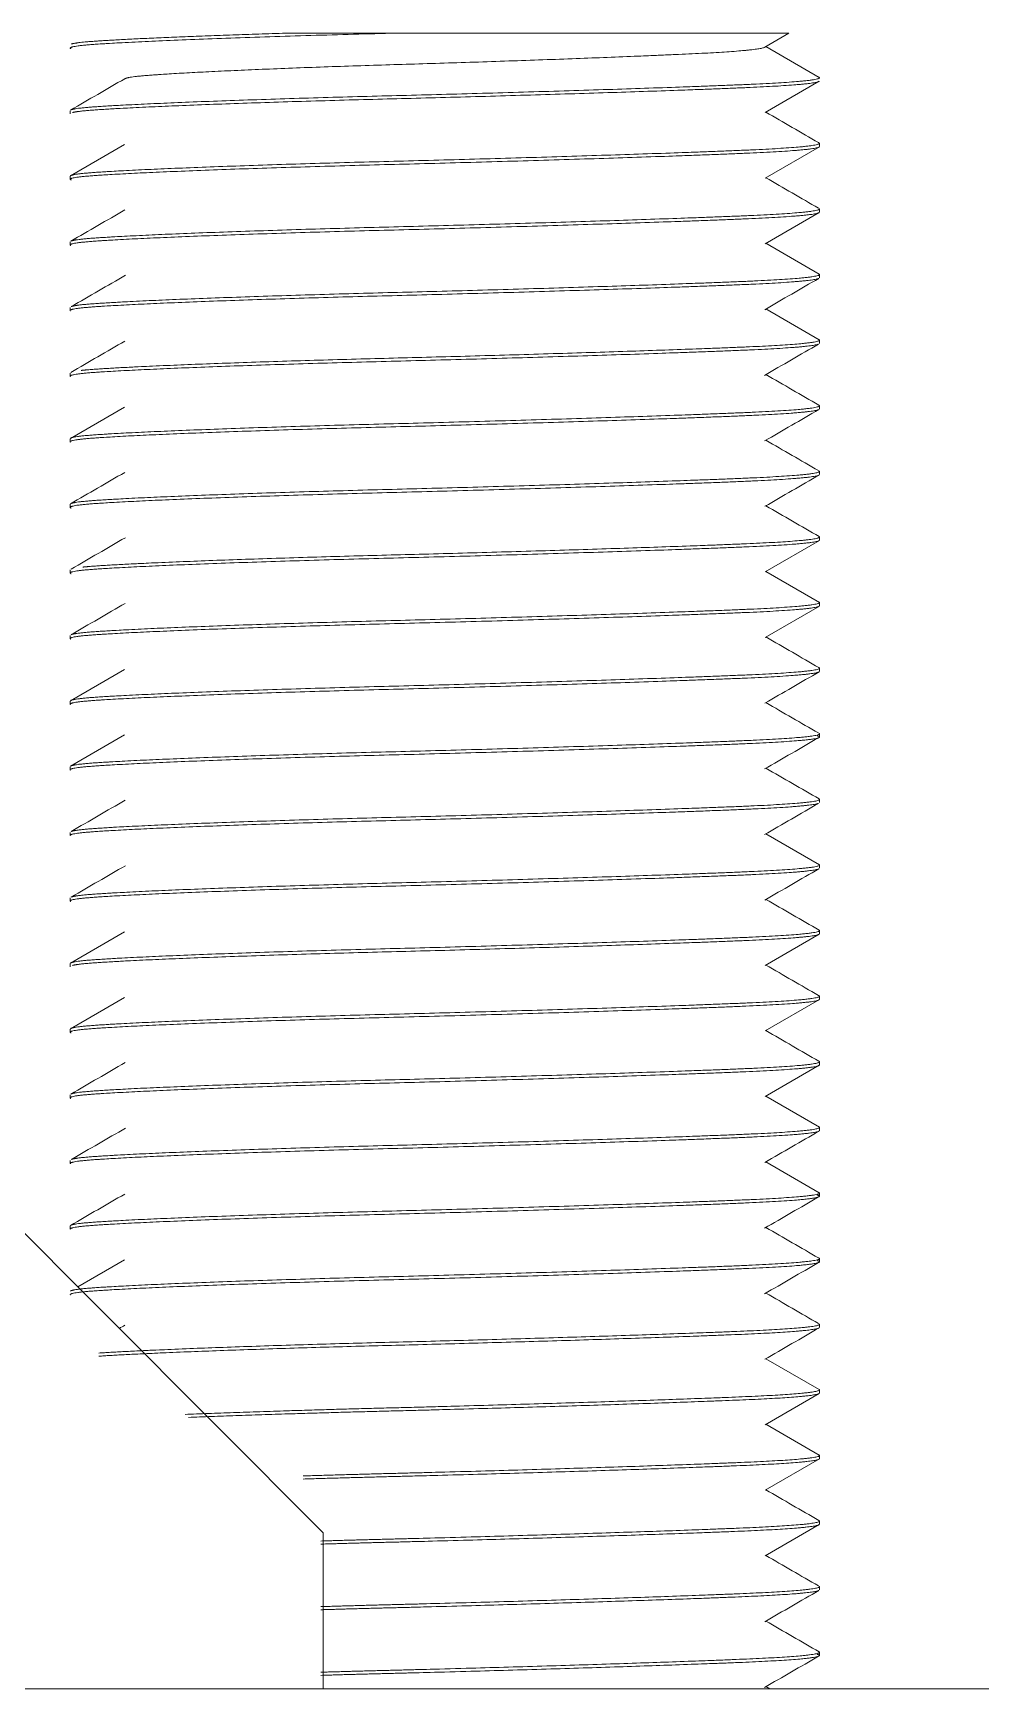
# Model space of a CAD drawing. Header units: millimetres. Extents: x 113490 to 142599, y -20467 to 115.
# Drawn here: x 134181.95 to 134197.13, y -6142.68 to -6116.18 of the extents above; entities that cross this region are included whole.
import ezdxf

# ---------------------------------------------------------------- set-up
doc = ezdxf.new("R2010")
doc.units = ezdxf.units.MM
doc.layers.add('DV1_0', color=7, linetype='Continuous')

msp = doc.modelspace()

# ---------------------------------------------------------------- linework, layer by layer
at = {"layer": 'DV1_0', "color": 7, "linetype": 'Continuous', "lineweight": 15}
for p, q in [((134185.999, -6116.18), (134187.764, -6116.18)), ((134194.056, -6116.18), (134187.764, -6116.18)), ((134193.67, -6116.404), (134194.056, -6116.181)), ((134194.54, -6116.888), (134193.687, -6116.394)), ((134193.675, -6117.451), (134194.542, -6116.949)), ((134182.545, -6117.421), (134182.545, -6117.471)), ((134183.414, -6117.963), (134182.547, -6118.465)), ((134193.676, -6118.5), (134194.543, -6117.998)), ((134194.545, -6117.996), (134194.545, -6117.946)), ((134182.545, -6118.471), (134182.545, -6118.521)), ((134193.674, -6119.552), (134194.541, -6119.051)), ((134194.545, -6119.046), (134194.545, -6118.996)), ((134182.545, -6119.521), (134182.545, -6119.571)), ((134194.542, -6120.039), (134193.687, -6119.544)), ((134194.545, -6120.096), (134194.545, -6120.046)), ((134182.545, -6120.571), (134182.545, -6120.621)), ((134194.542, -6121.089), (134193.687, -6120.595)), ((134194.545, -6121.146), (134194.545, -6121.096)), ((134182.545, -6121.621), (134182.545, -6121.671)), ((134183.414, -6122.164), (134182.547, -6122.665)), ((134194.545, -6122.196), (134194.545, -6122.146)), ((134182.545, -6122.671), (134182.545, -6122.721)), ((134194.545, -6123.246), (134194.545, -6123.196)), ((134182.545, -6123.721), (134182.545, -6123.771)), ((134193.676, -6124.8), (134194.543, -6124.299)), ((134194.545, -6124.296), (134194.545, -6124.246)), ((134182.545, -6124.771), (134182.545, -6124.821)), ((134194.543, -6125.29), (134193.686, -6124.794)), ((134193.676, -6125.85), (134194.543, -6125.349)), ((134194.545, -6125.346), (134194.545, -6125.296)), ((134182.545, -6125.821), (134182.545, -6125.871)), ((134183.414, -6126.363), (134182.547, -6126.864)), ((134194.545, -6126.396), (134194.545, -6126.346)), ((134182.545, -6126.871), (134182.545, -6126.921)), ((134183.416, -6127.412), (134182.548, -6127.913)), ((134194.545, -6127.446), (134194.545, -6127.396)), ((134182.545, -6127.921), (134182.545, -6127.971)), ((134194.545, -6128.496), (134194.545, -6128.446)), ((134182.545, -6128.971), (134182.545, -6129.021)), ((134194.543, -6129.49), (134193.686, -6128.995)), ((134194.545, -6129.546), (134194.545, -6129.496)), ((134186.598, -6140.18), (134176.598, -6130.18)), ((134182.545, -6130.021), (134182.545, -6130.071)), ((134183.416, -6130.562), (134182.549, -6131.063)), ((134193.673, -6131.102), (134194.541, -6130.601)), ((134194.545, -6130.596), (134194.545, -6130.546)), ((134182.545, -6131.071), (134182.545, -6131.121)), ((134183.414, -6131.613), (134182.547, -6132.114)), ((134193.676, -6132.15), (134194.543, -6131.648)), ((134194.545, -6131.646), (134194.545, -6131.596)), ((134182.545, -6132.121), (134182.545, -6132.171)), ((134193.676, -6133.2), (134194.542, -6132.699)), ((134194.545, -6132.696), (134194.545, -6132.646)), ((134182.545, -6133.171), (134182.545, -6133.221)), ((134194.543, -6133.69), (134193.686, -6133.194)), ((134194.545, -6133.746), (134194.545, -6133.696)), ((134182.545, -6134.221), (134182.545, -6134.271)), ((134194.54, -6134.738), (134193.687, -6134.244)), ((134194.545, -6134.796), (134194.545, -6134.746)), ((134182.545, -6135.271), (134182.545, -6135.321)), ((134194.545, -6135.846), (134194.545, -6135.796)), ((134183.414, -6135.813), (134182.665, -6136.246)), ((134194.545, -6136.896), (134194.545, -6136.846)), ((134194.542, -6137.889), (134193.687, -6137.395)), ((134194.545, -6137.946), (134194.545, -6137.896)), ((134193.674, -6138.452), (134194.542, -6137.95)), ((134194.542, -6138.939), (134193.687, -6138.444)), ((134194.545, -6138.996), (134194.545, -6138.946)), ((134193.676, -6139.5), (134194.543, -6138.998)), ((134193.675, -6140.551), (134194.542, -6140.05)), ((134194.545, -6140.046), (134194.545, -6139.996)), ((134186.598, -6140.18), (134186.598, -6142.68)), ((134194.545, -6141.096), (134194.545, -6141.046)), ((134194.545, -6142.146), (134194.545, -6142.096)), ((134270.261, -6142.68), (134171.28, -6142.68)), ((134193.747, -6142.68), (134193.686, -6142.644))]:
    msp.add_line(p, q, dxfattribs=at)
for points, weights, knots in [([(134182.557, -6116.43), (134182.468, -6116.39), (134183.002, -6116.355), (134184.329, -6116.267), (134187.764, -6116.18)], [0.934054680659, 0.941367301959, 1, 0.866025403784, 1], [0.993465271, 0.993465271, 0.993465271, 0.995454545, 0.995454545, 1, 1, 1]), ([(134182.564, -6116.355), (134182.641, -6116.328), (134183.002, -6116.305), (134183.893, -6116.246), (134185.999, -6116.18)], [0.943539393352, 0.959567449469, 1, 0.90591222949, 0.943976505854], [0.995551337, 0.995551337, 0.995551337, 0.996888464, 0.996888464, 1, 1, 1]), ([(134183.419, -6116.91), (134183.468, -6116.88), (134183.802, -6116.855), (134184.938, -6116.767), (134187.877, -6116.68), (134190.816, -6116.592), (134192.619, -6116.505), (134193.575, -6116.458), (134193.669, -6116.405)], [0.94124261157, 0.956492467926, 1, 0.866025403784, 1, 0.866025403784, 1, 0.924204716373, 0.934170840989], [0.98129043, 0.98129043, 0.98129043, 0.9827477, 0.9827477, 0.98723513, 0.98723513, 0.99172257, 0.99172257, 0.9942613, 0.9942613, 0.9942613]), ([(134182.553, -6117.41), (134182.606, -6117.381), (134183.002, -6117.355), (134184.329, -6117.267), (134187.764, -6117.18), (134191.199, -6117.092), (134193.306, -6117.005), (134194.692, -6116.947), (134194.529, -6116.882)], [0.940761018319, 0.955795124554, 1, 0.866025403784, 1, 0.866025403784, 1, 0.907682754736, 0.942590729982], [0.96884289, 0.96884289, 0.96884289, 0.97030477, 0.97030477, 0.97473539, 0.97473539, 0.979166, 0.979166, 0.98221899, 0.98221899, 0.98221899]), ([(134182.58, -6117.451), (134182.673, -6117.426), (134183.002, -6117.405), (134184.329, -6117.317), (134187.764, -6117.23), (134191.199, -6117.142), (134193.306, -6117.055), (134194.468, -6117.006), (134194.54, -6116.951)], [0.946469933917, 0.963037085539, 1, 0.866025403784, 1, 0.866025403784, 1, 0.921425778153, 0.935016914714], [0.96692775, 0.96692775, 0.96692775, 0.96818182, 0.96818182, 0.97272727, 0.97272727, 0.97727273, 0.97727273, 0.97993857, 0.97993857, 0.97993857]), ([(134182.559, -6118.531), (134182.462, -6118.49), (134183.002, -6118.455), (134184.329, -6118.367), (134187.764, -6118.28), (134191.199, -6118.192), (134193.306, -6118.105), (134194.481, -6118.056), (134194.542, -6118)], [0.933910759492, 0.940768889885, 1, 0.866025403784, 1, 0.866025403784, 1, 0.92065327699, 0.935293065308], [0.93889951, 0.93889951, 0.93889951, 0.94090909, 0.94090909, 0.94545455, 0.94545455, 0.95, 0.95, 0.95269205, 0.95269205, 0.95269205]), ([(134182.548, -6118.463), (134182.585, -6118.432), (134183.002, -6118.405), (134184.329, -6118.317), (134187.764, -6118.23), (134191.199, -6118.142), (134193.306, -6118.055), (134194.688, -6117.997), (134194.53, -6117.932)], [0.939349105633, 0.953615094139, 1, 0.866025403784, 1, 0.866025403784, 1, 0.907909508112, 0.942420012767], [0.9421871, 0.9421871, 0.9421871, 0.94372108, 0.94372108, 0.9481517, 0.9481517, 0.95258231, 0.95258231, 0.95562779, 0.95562779, 0.95562779]), ([(134182.552, -6119.578), (134182.487, -6119.539), (134183.002, -6119.505), (134184.329, -6119.417), (134187.764, -6119.33), (134191.199, -6119.242), (134193.306, -6119.155), (134194.457, -6119.107), (134194.539, -6119.052)], [0.93460906882, 0.943353703163, 1, 0.866025403784, 1, 0.866025403784, 1, 0.92211291563, 0.934786252161], [0.91171448, 0.91171448, 0.91171448, 0.91363636, 0.91363636, 0.91818182, 0.91818182, 0.92272727, 0.92272727, 0.92536981, 0.92536981, 0.92536981]), ([(134182.555, -6119.509), (134182.615, -6119.48), (134183.002, -6119.455), (134184.329, -6119.367), (134187.764, -6119.28), (134191.199, -6119.192), (134193.306, -6119.105), (134194.612, -6119.05), (134194.541, -6118.989)], [0.941454400146, 0.956792663151, 1, 0.866025403784, 1, 0.866025403784, 1, 0.912547273733, 0.939265137228], [0.9157085, 0.9157085, 0.9157085, 0.91713739, 0.91713739, 0.921568, 0.921568, 0.92599862, 0.92599862, 0.92889073, 0.92889073, 0.92889073]), ([(134182.547, -6120.624), (134182.51, -6120.587), (134183.002, -6120.555), (134184.329, -6120.467), (134187.764, -6120.38), (134191.199, -6120.292), (134193.306, -6120.205), (134194.412, -6120.159), (134194.532, -6120.106)], [0.935417002949, 0.945703550235, 1, 0.866025403784, 1, 0.866025403784, 1, 0.924933182187, 0.933987194677], [0.88452148, 0.88452148, 0.88452148, 0.88636364, 0.88636364, 0.89090909, 0.89090909, 0.89545455, 0.89545455, 0.89800139, 0.89800139, 0.89800139]), ([(134182.565, -6120.555), (134182.641, -6120.528), (134183.002, -6120.505), (134184.329, -6120.417), (134187.764, -6120.33), (134191.199, -6120.242), (134193.306, -6120.155), (134194.615, -6120.1), (134194.541, -6120.038)], [0.943575641735, 0.959613130463, 1, 0.866025403784, 1, 0.866025403784, 1, 0.91235582169, 0.939382666225], [0.88921808, 0.88921808, 0.88921808, 0.89055369, 0.89055369, 0.89498431, 0.89498431, 0.89941493, 0.89941493, 0.90231337, 0.90231337, 0.90231337]), ([(134182.547, -6121.674), (134182.514, -6121.637), (134183.002, -6121.605), (134184.329, -6121.517), (134187.764, -6121.43), (134191.199, -6121.342), (134193.306, -6121.255), (134194.392, -6121.21), (134194.527, -6121.158)], [0.935577878444, 0.946121258119, 1, 0.866025403784, 1, 0.866025403784, 1, 0.92618059583, 0.933709515685], [0.85726293, 0.85726293, 0.85726293, 0.85909091, 0.85909091, 0.86363636, 0.86363636, 0.86818182, 0.86818182, 0.87068634, 0.87068634, 0.87068634]), ([(134182.72, -6121.578), (134182.829, -6121.566), (134183.002, -6121.555), (134184.329, -6121.467), (134187.764, -6121.38), (134191.199, -6121.292), (134193.306, -6121.205), (134194.679, -6121.148), (134194.532, -6121.083)], [0.966249640815, 0.980198004008, 1, 0.866025403784, 1, 0.866025403784, 1, 0.908463633632, 0.94200928437], [0.86331514, 0.86331514, 0.86331514, 0.86397, 0.86397, 0.86840062, 0.86840062, 0.87283123, 0.87283123, 0.87585839, 0.87585839, 0.87585839]), ([(134182.55, -6122.727), (134182.492, -6122.688), (134183.002, -6122.655), (134184.329, -6122.567), (134187.764, -6122.48), (134191.199, -6122.392), (134193.306, -6122.305), (134194.407, -6122.259), (134194.531, -6122.206)], [0.934768545125, 0.943857940206, 1, 0.866025403784, 1, 0.866025403784, 1, 0.925238167009, 0.933915013142], [0.82991341, 0.82991341, 0.82991341, 0.83181818, 0.83181818, 0.83636364, 0.83636364, 0.84090909, 0.84090909, 0.84344559, 0.84344559, 0.84344559]), ([(134182.548, -6122.664), (134182.585, -6122.632), (134183.002, -6122.605), (134184.329, -6122.517), (134187.764, -6122.43), (134191.199, -6122.342), (134193.306, -6122.255), (134194.699, -6122.197), (134194.528, -6122.131)], [0.93930895393, 0.953549715117, 1, 0.866025403784, 1, 0.866025403784, 1, 0.907274261859, 0.94290214831], [0.83585017, 0.83585017, 0.83585017, 0.83738631, 0.83738631, 0.84181693, 0.84181693, 0.84624754, 0.84624754, 0.84931403, 0.84931403, 0.84931403]), ([(134182.559, -6123.781), (134182.462, -6123.74), (134183.002, -6123.705), (134184.329, -6123.617), (134187.764, -6123.53), (134191.199, -6123.442), (134193.306, -6123.355), (134194.443, -6123.307), (134194.537, -6123.253)], [0.93390975756, 0.940764562018, 1, 0.866025403784, 1, 0.866025403784, 1, 0.922984539313, 0.934513942389], [0.80253573, 0.80253573, 0.80253573, 0.80454545, 0.80454545, 0.80909091, 0.80909091, 0.81363636, 0.81363636, 0.81624932, 0.81624932, 0.81624932]), ([(134182.553, -6123.711), (134182.605, -6123.681), (134183.002, -6123.655), (134184.329, -6123.567), (134187.764, -6123.48), (134191.199, -6123.392), (134193.306, -6123.305), (134194.629, -6123.25), (134194.54, -6123.187)], [0.940729560589, 0.955748829838, 1, 0.866025403784, 1, 0.866025403784, 1, 0.911503475613, 0.939919187572], [0.80933921, 0.80933921, 0.80933921, 0.81080262, 0.81080262, 0.81523323, 0.81523323, 0.81966385, 0.81966385, 0.82259048, 0.82259048, 0.82259048]), ([(134182.562, -6124.833), (134182.453, -6124.791), (134183.002, -6124.755), (134184.329, -6124.667), (134187.764, -6124.58), (134191.199, -6124.492), (134193.306, -6124.405), (134194.474, -6124.356), (134194.541, -6124.3)], [0.933700019724, 0.939798095358, 1, 0.866025403784, 1, 0.866025403784, 1, 0.921036867031, 0.935153714064], [0.77523021, 0.77523021, 0.77523021, 0.77727273, 0.77727273, 0.78181818, 0.78181818, 0.78636364, 0.78636364, 0.78904268, 0.78904268, 0.78904268]), ([(134182.745, -6124.726), (134182.848, -6124.715), (134183.002, -6124.705), (134184.329, -6124.617), (134187.764, -6124.53), (134191.199, -6124.442), (134193.306, -6124.355), (134194.605, -6124.301), (134194.542, -6124.239)], [0.969334210237, 0.982338959679, 1, 0.866025403784, 1, 0.866025403784, 1, 0.912970810943, 0.939009023645], [0.78363486, 0.78363486, 0.78363486, 0.78421893, 0.78421893, 0.78864954, 0.78864954, 0.79308016, 0.79308016, 0.79595826, 0.79595826, 0.79595826]), ([(134182.557, -6125.88), (134182.468, -6125.84), (134183.002, -6125.805), (134184.329, -6125.717), (134187.764, -6125.63), (134191.199, -6125.542), (134193.306, -6125.455), (134194.478, -6125.406), (134194.541, -6125.35)], [0.934051770002, 0.941355624956, 1, 0.866025403784, 1, 0.866025403784, 1, 0.920807291095, 0.935236586971], [0.74801033, 0.74801033, 0.74801033, 0.75, 0.75, 0.75454545, 0.75454545, 0.75909091, 0.75909091, 0.76177774, 0.76177774, 0.76177774]), ([(134182.56, -6125.807), (134182.629, -6125.779), (134183.002, -6125.755), (134184.329, -6125.667), (134187.764, -6125.58), (134191.199, -6125.492), (134193.306, -6125.405), (134194.663, -6125.348), (134194.535, -6125.284)], [0.942580918485, 0.958329672037, 1, 0.866025403784, 1, 0.866025403784, 1, 0.909439909267, 0.941307954393], [0.75625717, 0.75625717, 0.75625717, 0.75763523, 0.75763523, 0.76206585, 0.76206585, 0.76649646, 0.76649646, 0.76949134, 0.76949134, 0.76949134]), ([(134182.55, -6126.927), (134182.494, -6126.888), (134183.002, -6126.855), (134184.329, -6126.767), (134187.764, -6126.68), (134191.199, -6126.592), (134193.306, -6126.505), (134194.445, -6126.457), (134194.537, -6126.403)], [0.934839138405, 0.944073807042, 1, 0.866025403784, 1, 0.866025403784, 1, 0.922874719936, 0.934547002887], [0.72082982, 0.72082982, 0.72082982, 0.72272727, 0.72272727, 0.72727273, 0.72727273, 0.73181818, 0.73181818, 0.73443487, 0.73443487, 0.73443487]), ([(134182.549, -6126.863), (134182.588, -6126.832), (134183.002, -6126.805), (134184.329, -6126.717), (134187.764, -6126.63), (134191.199, -6126.542), (134193.306, -6126.455), (134194.703, -6126.397), (134194.527, -6126.331)], [0.939523839461, 0.953897229977, 1, 0.866025403784, 1, 0.866025403784, 1, 0.907043390267, 0.943080358976], [0.7295269, 0.7295269, 0.7295269, 0.73105154, 0.73105154, 0.73548216, 0.73548216, 0.73991277, 0.73991277, 0.7429869, 0.7429869, 0.7429869]), ([(134182.547, -6127.974), (134182.513, -6127.937), (134183.002, -6127.905), (134184.329, -6127.817), (134187.764, -6127.73), (134191.199, -6127.642), (134193.306, -6127.555), (134194.782, -6127.493), (134194.506, -6127.425)], [0.93554962901, 0.946048878214, 1, 0.866025403784, 1, 0.866025403784, 1, 0.90228664106, 0.947106281435], [0.69362411, 0.69362411, 0.69362411, 0.69545455, 0.69545455, 0.7, 0.7, 0.70454545, 0.70454545, 0.70786065, 0.70786065, 0.70786065]), ([(134182.55, -6127.912), (134182.596, -6127.881), (134183.002, -6127.855), (134184.329, -6127.767), (134187.764, -6127.68), (134191.199, -6127.592), (134193.306, -6127.505), (134194.65, -6127.449), (134194.537, -6127.386)], [0.940098088368, 0.954798727138, 1, 0.866025403784, 1, 0.866025403784, 1, 0.910256466836, 0.940743215714], [0.70297302, 0.70297302, 0.70297302, 0.70446785, 0.70446785, 0.70889846, 0.70889846, 0.71332908, 0.71332908, 0.71629695, 0.71629695, 0.71629695]), ([(134182.547, -6129.024), (134182.511, -6128.987), (134183.002, -6128.955), (134184.329, -6128.867), (134187.764, -6128.78), (134191.199, -6128.692), (134193.306, -6128.605), (134194.393, -6128.559), (134194.528, -6128.507)], [0.935451846914, 0.945795179535, 1, 0.866025403784, 1, 0.866025403784, 1, 0.926121506688, 0.933721620936], [0.66634277, 0.66634277, 0.66634277, 0.66818182, 0.66818182, 0.67272727, 0.67272727, 0.67727273, 0.67727273, 0.67977926, 0.67977926, 0.67977926]), ([(134182.561, -6128.957), (134182.633, -6128.929), (134183.002, -6128.905), (134184.329, -6128.817), (134187.764, -6128.73), (134191.199, -6128.642), (134193.306, -6128.555), (134194.601, -6128.501), (134194.542, -6128.44)], [0.94284236783, 0.958673231164, 1, 0.866025403784, 1, 0.866025403784, 1, 0.913243912617, 0.938846718795], [0.67651746, 0.67651746, 0.67651746, 0.67788416, 0.67788416, 0.68231477, 0.68231477, 0.68674539, 0.68674539, 0.68961446, 0.68961446, 0.68961446]), ([(134182.553, -6130.078), (134182.483, -6130.039), (134183.002, -6130.005), (134184.329, -6129.917), (134187.764, -6129.83), (134191.199, -6129.742), (134193.306, -6129.655), (134194.416, -6129.609), (134194.532, -6129.556)], [0.934477912325, 0.942919794707, 1, 0.866025403784, 1, 0.866025403784, 1, 0.924715038916, 0.934040526761], [0.63897249, 0.63897249, 0.63897249, 0.64090909, 0.64090909, 0.64545455, 0.64545455, 0.65, 0.65, 0.65255425, 0.65255425, 0.65255425]), ([(134182.563, -6130.006), (134182.637, -6129.979), (134183.002, -6129.955), (134184.329, -6129.867), (134187.764, -6129.78), (134191.199, -6129.692), (134193.306, -6129.605), (134194.646, -6129.549), (134194.538, -6129.486)], [0.943212962527, 0.959152478095, 1, 0.866025403784, 1, 0.866025403784, 1, 0.910499596591, 0.940578911079], [0.64994961, 0.64994961, 0.64994961, 0.65130046, 0.65130046, 0.65573108, 0.65573108, 0.66016169, 0.66016169, 0.66312152, 0.66312152, 0.66312152]), ([(134182.55, -6131.062), (134182.595, -6131.031), (134183.002, -6131.005), (134184.329, -6130.917), (134187.764, -6130.83), (134191.199, -6130.742), (134193.306, -6130.655), (134194.7, -6130.597), (134194.528, -6130.531)], [0.940035433601, 0.954702188343, 1, 0.866025403784, 1, 0.866025403784, 1, 0.907200758722, 0.942958712987], [0.62321875, 0.62321875, 0.62321875, 0.62471677, 0.62471677, 0.62914739, 0.62914739, 0.633578, 0.633578, 0.63664693, 0.63664693, 0.63664693]), ([(134182.582, -6131.1), (134182.677, -6131.076), (134183.002, -6131.055), (134184.329, -6130.967), (134187.764, -6130.88), (134191.199, -6130.792), (134193.306, -6130.705), (134194.453, -6130.657), (134194.539, -6130.602)], [0.946888185543, 0.963500095347, 1, 0.866025403784, 1, 0.866025403784, 1, 0.92237549491, 0.934701830661], [0.612398, 0.612398, 0.612398, 0.61363636, 0.61363636, 0.61818182, 0.61818182, 0.62272727, 0.62272727, 0.6253609, 0.6253609, 0.6253609]), ([(134182.561, -6132.182), (134182.455, -6132.141), (134183.002, -6132.105), (134184.329, -6132.017), (134187.764, -6131.93), (134191.199, -6131.842), (134193.306, -6131.755), (134194.479, -6131.706), (134194.542, -6131.65)], [0.933746043408, 0.940021593866, 1, 0.866025403784, 1, 0.866025403784, 1, 0.920771055643, 0.935249811122], [0.5843287, 0.5843287, 0.5843287, 0.58636364, 0.58636364, 0.59090909, 0.59090909, 0.59545455, 0.59545455, 0.5981426, 0.5981426, 0.5981426]), ([(134182.549, -6132.113), (134182.589, -6132.082), (134183.002, -6132.055), (134184.329, -6131.967), (134187.764, -6131.88), (134191.199, -6131.792), (134193.306, -6131.705), (134194.672, -6131.648), (134194.533, -6131.584)], [0.939621812094, 0.954053767343, 1, 0.866025403784, 1, 0.866025403784, 1, 0.908901691805, 0.941691075612], [0.59661361, 0.59661361, 0.59661361, 0.59813308, 0.59813308, 0.60256369, 0.60256369, 0.60699431, 0.60699431, 0.61000698, 0.61000698, 0.61000698]), ([(134182.555, -6133.23), (134182.475, -6133.189), (134183.002, -6133.155), (134184.329, -6133.067), (134187.764, -6132.98), (134191.199, -6132.892), (134193.306, -6132.805), (134194.473, -6132.756), (134194.541, -6132.701)], [0.934226060047, 0.942028220982, 1, 0.866025403784, 1, 0.866025403784, 1, 0.921123300453, 0.935122920853], [0.55712406, 0.55712406, 0.55712406, 0.55909091, 0.55909091, 0.56363636, 0.56363636, 0.56818182, 0.56818182, 0.57085793, 0.57085793, 0.57085793]), ([(134182.558, -6133.158), (134182.624, -6133.13), (134183.002, -6133.105), (134184.329, -6133.017), (134187.764, -6132.93), (134191.199, -6132.842), (134193.306, -6132.755), (134194.603, -6132.701), (134194.542, -6132.639)], [0.942164850857, 0.957773108412, 1, 0.866025403784, 1, 0.866025403784, 1, 0.913075289833, 0.938946668642], [0.57015292, 0.57015292, 0.57015292, 0.57154939, 0.57154939, 0.57598, 0.57598, 0.58041062, 0.58041062, 0.58328527, 0.58328527, 0.58328527]), ([(134182.565, -6134.205), (134182.641, -6134.178), (134183.002, -6134.155), (134184.329, -6134.067), (134187.764, -6133.98), (134191.199, -6133.892), (134193.306, -6133.805), (134194.629, -6133.75), (134194.54, -6133.687)], [0.943546270571, 0.959576122328, 1, 0.866025403784, 1, 0.866025403784, 1, 0.911520502807, 0.939908257237], [0.54362885, 0.54362885, 0.54362885, 0.54496569, 0.54496569, 0.54939631, 0.54939631, 0.55382692, 0.55382692, 0.55675299, 0.55675299, 0.55675299]), ([(134182.549, -6134.276), (134182.501, -6134.238), (134183.002, -6134.205), (134184.329, -6134.117), (134187.764, -6134.03), (134191.199, -6133.942), (134193.306, -6133.855), (134194.432, -6133.808), (134194.535, -6133.754)], [0.935065739208, 0.944739910542, 1, 0.866025403784, 1, 0.866025403784, 1, 0.923694365367, 0.934308938613], [0.52994333, 0.52994333, 0.52994333, 0.53181818, 0.53181818, 0.53636364, 0.53636364, 0.54090909, 0.54090909, 0.54349797, 0.54349797, 0.54349797]), ([(134182.553, -6135.26), (134182.606, -6135.231), (134183.002, -6135.205), (134184.329, -6135.117), (134187.764, -6135.03), (134191.199, -6134.942), (134193.306, -6134.855), (134194.692, -6134.797), (134194.53, -6134.732)], [0.940792229038, 0.955840962974, 1, 0.866025403784, 1, 0.866025403784, 1, 0.907707253541, 0.942572211447], [0.51692164, 0.51692164, 0.51692164, 0.518382, 0.518382, 0.52281262, 0.52281262, 0.52724323, 0.52724323, 0.53029541, 0.53029541, 0.53029541]), ([(134182.547, -6135.324), (134182.515, -6135.287), (134183.002, -6135.255), (134184.329, -6135.167), (134187.764, -6135.08), (134191.199, -6134.992), (134193.306, -6134.905), (134194.775, -6134.844), (134194.508, -6134.775)], [0.93562264502, 0.946235146384, 1, 0.866025403784, 1, 0.866025403784, 1, 0.902713567653, 0.946717352797], [0.50272133, 0.50272133, 0.50272133, 0.50454545, 0.50454545, 0.50909091, 0.50909091, 0.51363636, 0.51363636, 0.51693707, 0.51693707, 0.51693707]), ([(134182.548, -6136.313), (134182.585, -6136.282), (134183.002, -6136.255), (134184.329, -6136.167), (134187.764, -6136.08), (134191.199, -6135.992), (134193.306, -6135.905), (134194.689, -6135.847), (134194.53, -6135.782)], [0.939342569449, 0.953604465416, 1, 0.866025403784, 1, 0.866025403784, 1, 0.907878494719, 0.942443271389], [0.49026398, 0.49026398, 0.49026398, 0.49179831, 0.49179831, 0.49622892, 0.49622892, 0.50065954, 0.50065954, 0.50370605, 0.50370605, 0.50370605]), ([(134182.548, -6136.375), (134182.506, -6136.337), (134183.002, -6136.305), (134184.329, -6136.217), (134187.764, -6136.13), (134191.199, -6136.042), (134193.306, -6135.955), (134194.775, -6135.894), (134194.508, -6135.825)], [0.935258589391, 0.945278342331, 1, 0.866025403784, 1, 0.866025403784, 1, 0.902711539437, 0.94671918763], [0.47541615, 0.47541615, 0.47541615, 0.47727273, 0.47727273, 0.48181818, 0.48181818, 0.48636364, 0.48636364, 0.48966441, 0.48966441, 0.48966441]), ([(134183.002, -6137.305), (134184.329, -6137.217), (134187.764, -6137.13), (134191.199, -6137.042), (134193.306, -6136.955), (134194.612, -6136.9), (134194.541, -6136.839)], [1, 0.866025403784, 1, 0.866025403784, 1, 0.912519834205, 0.939281914682], [0.46521462, 0.46521462, 0.46521462, 0.46964523, 0.46964523, 0.47407585, 0.47407585, 0.47696887, 0.47696887, 0.47696887]), ([(134183.002, -6137.355), (134184.329, -6137.267), (134187.764, -6137.18), (134191.199, -6137.092), (134193.306, -6137.005), (134194.425, -6136.958), (134194.534, -6136.905)], [1, 0.866025403784, 1, 0.866025403784, 1, 0.924125294751, 0.934191821038], [0.45, 0.45, 0.45, 0.45454545, 0.45454545, 0.45909091, 0.45909091, 0.46166517, 0.46166517, 0.46166517]), ([(134184.384, -6138.287), (134185.807, -6138.229), (134187.764, -6138.18), (134191.199, -6138.092), (134193.306, -6138.005), (134194.615, -6137.95), (134194.541, -6137.888)], [0.935952354896, 0.918979904165, 1, 0.866025403784, 1, 0.912383962252, 0.939365322631], [0.44038216, 0.44038216, 0.44038216, 0.44306154, 0.44306154, 0.44749216, 0.44749216, 0.45038967, 0.45038967, 0.45038967]), ([(134184.437, -6138.335), (134185.847, -6138.278), (134187.764, -6138.23), (134191.199, -6138.142), (134193.306, -6138.055), (134194.462, -6138.007), (134194.54, -6137.951)], [0.935345241661, 0.920512680419, 1, 0.866025403784, 1, 0.921819816809, 0.934882917292], [0.424575903, 0.424575903, 0.424575903, 0.427272727, 0.427272727, 0.431818182, 0.431818182, 0.434470658, 0.434470658, 0.434470658]), ([(134186.276, -6139.271), (134186.995, -6139.249), (134187.764, -6139.23), (134191.199, -6139.142), (134193.306, -6139.055), (134194.679, -6138.998), (134194.532, -6138.933)], [0.949759526419, 0.966506350946, 1, 0.866025403784, 1, 0.908497218785, 0.941984685074], [0.415370194, 0.415370194, 0.415370194, 0.416477847, 0.416477847, 0.420908463, 0.420908463, 0.423934511, 0.423934511, 0.423934511]), ([(134186.276, -6139.321), (134186.995, -6139.299), (134187.764, -6139.28), (134191.199, -6139.192), (134193.306, -6139.105), (134194.481, -6139.056), (134194.542, -6139)], [0.949759526419, 0.966506350946, 1, 0.866025403784, 1, 0.920644715726, 0.935296225577], [0.398863636, 0.398863636, 0.398863636, 0.4, 0.4, 0.404545455, 0.404545455, 0.4072378, 0.4072378, 0.4072378]), ([(134186.56, -6140.313), (134187.147, -6140.295), (134187.764, -6140.28), (134191.199, -6140.192), (134193.306, -6140.105), (134194.699, -6140.047), (134194.528, -6139.981)], [0.956852613517, 0.972974824794, 1, 0.866025403784, 1, 0.907258412543, 0.942914331584], [0.389000417, 0.389000417, 0.389000417, 0.389894155, 0.389894155, 0.39432477, 0.39432477, 0.397391787, 0.397391787, 0.397391787]), ([(134186.56, -6140.363), (134187.147, -6140.345), (134187.764, -6140.33), (134191.199, -6140.242), (134193.306, -6140.155), (134194.465, -6140.106), (134194.54, -6140.051)], [0.956852613517, 0.972974824794, 1, 0.866025403784, 1, 0.921602351863, 0.934956295551], [0.37181037, 0.37181037, 0.37181037, 0.372727273, 0.372727273, 0.377272727, 0.377272727, 0.379932582, 0.379932582, 0.379932582]), ([(134186.56, -6141.363), (134187.147, -6141.345), (134187.764, -6141.33), (134191.199, -6141.242), (134193.306, -6141.155), (134194.63, -6141.1), (134194.54, -6141.037)], [0.956852613517, 0.972974824794, 1, 0.866025403784, 1, 0.911460343937, 0.939946913998], [0.362416725, 0.362416725, 0.362416725, 0.363310463, 0.363310463, 0.367741078, 0.367741078, 0.370669134, 0.370669134, 0.370669134]), ([(134186.56, -6141.413), (134187.147, -6141.395), (134187.764, -6141.38), (134191.199, -6141.292), (134193.306, -6141.205), (134194.42, -6141.158), (134194.533, -6141.105)], [0.956852613517, 0.972974824794, 1, 0.866025403784, 1, 0.924439289233, 0.934109975655], [0.344537642, 0.344537642, 0.344537642, 0.345454545, 0.345454545, 0.35, 0.35, 0.352563604, 0.352563604, 0.352563604]), ([(134186.56, -6142.413), (134187.147, -6142.395), (134187.764, -6142.38), (134191.199, -6142.292), (134193.306, -6142.205), (134194.605, -6142.151), (134194.542, -6142.089)], [0.956852613517, 0.972974824794, 1, 0.866025403784, 1, 0.912987692086, 0.93899892658], [0.335833032, 0.335833032, 0.335833032, 0.33672677, 0.33672677, 0.341157386, 0.341157386, 0.344034932, 0.344034932, 0.344034932]), ([(134186.56, -6142.463), (134187.147, -6142.445), (134187.764, -6142.43), (134191.199, -6142.342), (134193.306, -6142.255), (134194.771, -6142.194), (134194.509, -6142.126)], [0.956852613517, 0.972974824794, 1, 0.866025403784, 1, 0.902959919096, 0.946495403529], [0.317264915, 0.317264915, 0.317264915, 0.318181818, 0.318181818, 0.322727273, 0.322727273, 0.326019623, 0.326019623, 0.326019623])]:
    msp.add_rational_spline(points, weights, degree=2, knots=knots, dxfattribs=at)
for points in [[(134183.418, -6116.91), (134183.129, -6117.077), (134182.84, -6117.244), (134182.551, -6117.411)], [(134194.53, -6117.932), (134194.248, -6117.77), (134193.967, -6117.607), (134193.686, -6117.444)], [(134194.53, -6118.982), (134194.248, -6118.819), (134193.967, -6118.657), (134193.686, -6118.494)], [(134183.42, -6119.009), (134183.131, -6119.176), (134182.842, -6119.343), (134182.553, -6119.51)], [(134183.43, -6120.055), (134183.141, -6120.222), (134182.852, -6120.389), (134182.562, -6120.556)], [(134193.667, -6120.606), (134193.956, -6120.439), (134194.245, -6120.272), (134194.533, -6120.105)], [(134183.421, -6121.108), (134183.132, -6121.275), (134182.844, -6121.442), (134182.555, -6121.609)], [(134193.663, -6121.658), (134193.952, -6121.491), (134194.241, -6121.324), (134194.53, -6121.157)], [(134194.532, -6122.133), (134194.25, -6121.97), (134193.968, -6121.807), (134193.687, -6121.644)], [(134193.666, -6122.707), (134193.955, -6122.539), (134194.244, -6122.372), (134194.533, -6122.205)], [(134194.527, -6123.181), (134194.247, -6123.019), (134193.967, -6122.857), (134193.686, -6122.695)], [(134183.418, -6123.21), (134183.129, -6123.378), (134182.839, -6123.545), (134182.55, -6123.712)], [(134193.672, -6123.753), (134193.961, -6123.586), (134194.25, -6123.419), (134194.54, -6123.252)], [(134194.54, -6124.237), (134194.256, -6124.073), (134193.971, -6123.909), (134193.687, -6123.744)], [(134183.428, -6124.255), (134183.139, -6124.422), (134182.85, -6124.589), (134182.561, -6124.757)], [(134183.425, -6125.306), (134183.136, -6125.474), (134182.847, -6125.641), (134182.558, -6125.808)], [(134194.535, -6126.335), (134194.252, -6126.171), (134193.969, -6126.008), (134193.687, -6125.844)], [(134193.672, -6126.903), (134193.961, -6126.736), (134194.25, -6126.569), (134194.539, -6126.402)], [(134194.527, -6127.381), (134194.247, -6127.219), (134193.966, -6127.057), (134193.686, -6126.895)], [(134193.665, -6127.957), (134193.954, -6127.79), (134194.243, -6127.623), (134194.532, -6127.456)], [(134194.537, -6128.435), (134194.253, -6128.272), (134193.97, -6128.108), (134193.687, -6127.944)], [(134183.426, -6128.456), (134183.137, -6128.623), (134182.848, -6128.79), (134182.559, -6128.958)], [(134193.663, -6129.008), (134193.952, -6128.841), (134194.241, -6128.674), (134194.53, -6128.507)], [(134183.428, -6129.505), (134183.139, -6129.672), (134182.85, -6129.839), (134182.561, -6130.007)], [(134193.667, -6130.056), (134193.957, -6129.889), (134194.246, -6129.721), (134194.535, -6129.554)], [(134194.538, -6130.536), (134194.255, -6130.372), (134193.971, -6130.208), (134193.687, -6130.044)], [(134194.528, -6131.581), (134194.247, -6131.419), (134193.967, -6131.257), (134193.686, -6131.095)], [(134194.533, -6132.633), (134194.251, -6132.47), (134193.968, -6132.307), (134193.686, -6132.144)], [(134183.423, -6132.657), (134183.134, -6132.825), (134182.845, -6132.992), (134182.556, -6133.159)], [(134183.429, -6133.705), (134183.141, -6133.872), (134182.852, -6134.039), (134182.563, -6134.206)], [(134193.67, -6134.254), (134193.959, -6134.087), (134194.248, -6133.92), (134194.537, -6133.753)], [(134183.418, -6134.76), (134183.129, -6134.927), (134182.84, -6135.094), (134182.551, -6135.261)], [(134193.664, -6135.308), (134193.953, -6135.14), (134194.242, -6134.973), (134194.531, -6134.806)], [(134194.53, -6135.782), (134194.248, -6135.62), (134193.967, -6135.457), (134193.686, -6135.295)], [(134193.664, -6136.358), (134193.953, -6136.191), (134194.242, -6136.023), (134194.531, -6135.856)], [(134194.53, -6136.832), (134194.248, -6136.67), (134193.967, -6136.507), (134193.686, -6136.344)], [(134183.42, -6136.859), (134183.39, -6136.876), (134183.36, -6136.894), (134183.33, -6136.911)], [(134193.669, -6137.405), (134193.958, -6137.238), (134194.248, -6137.071), (134194.537, -6136.903)], [(134194.532, -6139.983), (134194.25, -6139.82), (134193.968, -6139.657), (134193.686, -6139.494)], [(134194.527, -6141.031), (134194.247, -6140.869), (134193.966, -6140.707), (134193.686, -6140.545)], [(134193.668, -6141.605), (134193.957, -6141.438), (134194.246, -6141.271), (134194.535, -6141.104)], [(134194.54, -6142.087), (134194.255, -6141.923), (134193.971, -6141.759), (134193.687, -6141.594)], [(134193.663, -6142.658), (134193.952, -6142.491), (134194.241, -6142.324), (134194.53, -6142.157)]]:
    msp.add_open_spline(points, degree=3, dxfattribs=at)

doc.saveas('drawing.dxf')
